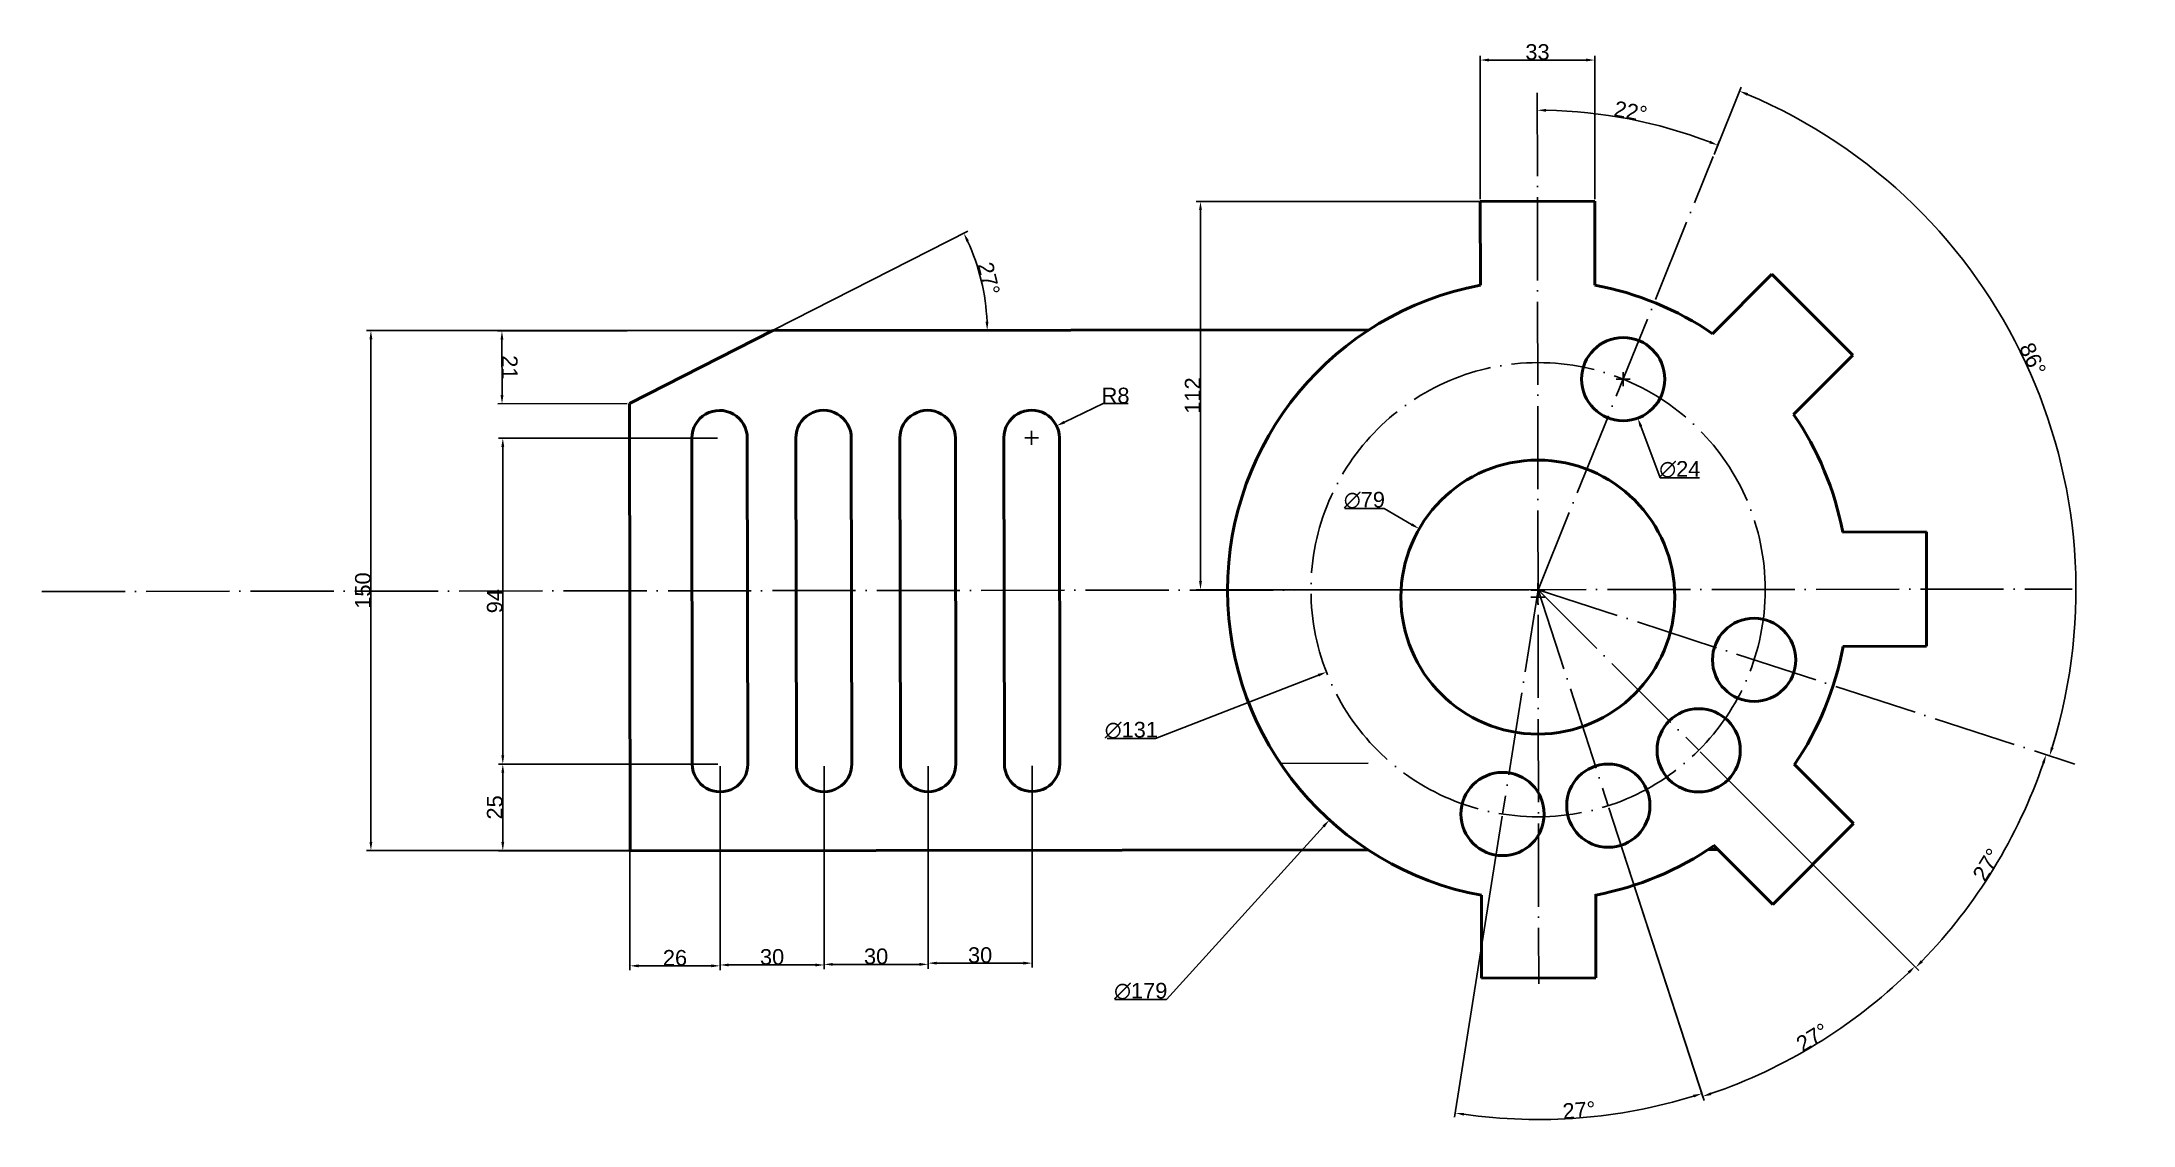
# Model space of a CAD drawing. Header units: millimetres. Extents: x 3763 to 4367, y 2995 to 3307.
import ezdxf

# ---------------------------------------------------------------- set-up
doc = ezdxf.new("R2010")
doc.units = ezdxf.units.MM
doc.linetypes.add('ACAD_ISO04W100', pattern=[30, 24, -3, 0, -3])
doc.layers.add('标注', color=3, linetype='Continuous')
doc.layers.add('细虚线', color=1, linetype='ACAD_ISO04W100')
doc.layers.add('粗实线', color=7, linetype='Continuous', lineweight=50)
doc.styles.get("Standard").update_dxf_attribs({"font": 'arial.ttf'})
doc.dimstyles.new('机械无尺线', dxfattribs={"dimtxt": 4.5, "dimasz": 2.5, "dimexe": 1.25, "dimexo": 0.625, "dimgap": 0, "dimtad": 1, "dimtoh": 1, "dimdsep": 46, "dimtxsty": 'Standard', "dimcen": 2, "dimadec": 0, "dimazin": 0, "dimtfac": 1, "dimtofl": 0, "dimtmove": 0, "dimatfit": 3, "dimfxl": 0, "dimarcsym": 0})

# ---------------------------------------------------------------- blocks, each defined once
blk = doc.blocks.new('*D26')
at = {"layer": 'Defpoints', "color": 0, "transparency": 16777216}
for p in [(3933.05, 3098.66), (3959.05, 3098.7), (3959.05, 3040.51)]:
    blk.add_point(p, dxfattribs=at)
at = {"layer": '标注', "color": 0, "lineweight": -2, "transparency": 16777216}
for p, q in [((3933.05, 3098.04), (3933.05, 3039.26)), ((3959.05, 3098.08), (3959.05, 3039.26)), ((3935.55, 3040.51), (3956.55, 3040.51))]:
    blk.add_line(p, q, dxfattribs=at)
at = {"layer": '标注', "color": 0, "transparency": 16777216}
for points in [[(3935.55, 3040.92), (3935.55, 3040.09), (3933.05, 3040.51)], [(3956.55, 3040.92), (3956.55, 3040.09), (3959.05, 3040.51)]]:
    blk.add_solid(points, dxfattribs=at)
at = {"layer": '标注', "color": 0, "transparency": 16777216, "insert": (3946.05, 3042.8), "char_height": 4.5, "attachment_point": 5}
blk.add_mtext('26', dxfattribs=at)
blk = doc.blocks.new('*D27')
at = {"layer": 'Defpoints', "color": 0, "transparency": 16777216}
for p in [(3959.05, 3098.7), (3989.05, 3098.74), (3989.05, 3040.76)]:
    blk.add_point(p, dxfattribs=at)
at = {"layer": '标注', "color": 0, "lineweight": -2, "transparency": 16777216}
for p, q in [((3959.05, 3098.08), (3959.05, 3039.51)), ((3989.05, 3098.12), (3989.05, 3039.51)), ((3961.55, 3040.76), (3986.55, 3040.76))]:
    blk.add_line(p, q, dxfattribs=at)
at = {"layer": '标注', "color": 0, "transparency": 16777216}
for points in [[(3961.55, 3041.17), (3961.55, 3040.34), (3959.05, 3040.76)], [(3986.55, 3041.17), (3986.55, 3040.34), (3989.05, 3040.76)]]:
    blk.add_solid(points, dxfattribs=at)
at = {"layer": '标注', "color": 0, "transparency": 16777216, "insert": (3974.05, 3043.06), "char_height": 4.5, "attachment_point": 5}
blk.add_mtext('30', dxfattribs=at)
blk = doc.blocks.new('*D28')
at = {"layer": 'Defpoints', "color": 0, "transparency": 16777216}
for p in [(3989.05, 3098.74), (4019.05, 3098.74), (4019.05, 3040.93)]:
    blk.add_point(p, dxfattribs=at)
at = {"layer": '标注', "color": 0, "lineweight": -2, "transparency": 16777216}
for p, q in [((3989.05, 3098.12), (3989.05, 3039.68)), ((4019.05, 3098.12), (4019.05, 3039.68)), ((3991.55, 3040.93), (4016.55, 3040.93))]:
    blk.add_line(p, q, dxfattribs=at)
at = {"layer": '标注', "color": 0, "transparency": 16777216}
for points in [[(3991.55, 3041.35), (3991.55, 3040.52), (3989.05, 3040.93)], [(4016.55, 3041.35), (4016.55, 3040.52), (4019.05, 3040.93)]]:
    blk.add_solid(points, dxfattribs=at)
at = {"layer": '标注', "color": 0, "transparency": 16777216, "insert": (4004.05, 3043.23), "char_height": 4.5, "attachment_point": 5}
blk.add_mtext('30', dxfattribs=at)
blk = doc.blocks.new('*D29')
at = {"layer": 'Defpoints', "color": 0, "transparency": 16777216}
for p in [(4019.05, 3098.74), (4049.05, 3098.78), (4049.05, 3041.29)]:
    blk.add_point(p, dxfattribs=at)
at = {"layer": '标注', "color": 0, "lineweight": -2, "transparency": 16777216}
for p, q in [((4019.05, 3098.12), (4019.05, 3040.04)), ((4049.05, 3098.15), (4049.05, 3040.04)), ((4021.55, 3041.29), (4046.55, 3041.29))]:
    blk.add_line(p, q, dxfattribs=at)
at = {"layer": '标注', "color": 0, "transparency": 16777216}
for points in [[(4021.55, 3041.7), (4021.55, 3040.87), (4019.05, 3041.29)], [(4046.55, 3041.7), (4046.55, 3040.87), (4049.05, 3041.29)]]:
    blk.add_solid(points, dxfattribs=at)
at = {"layer": '标注', "color": 0, "transparency": 16777216, "insert": (4034.05, 3043.59), "char_height": 4.5, "attachment_point": 5}
blk.add_mtext('30', dxfattribs=at)
blk = doc.blocks.new('*D30')
at = {"layer": 'Defpoints', "color": 0, "transparency": 16777216}
for p in [(3959.05, 3098.7), (3896.39, 3073.7), (3959.08, 3073.7)]:
    blk.add_point(p, dxfattribs=at)
at = {"layer": '标注', "color": 0, "lineweight": -2, "transparency": 16777216}
for p, q in [((3958.43, 3098.7), (3895.14, 3098.7)), ((3896.39, 3096.2), (3896.39, 3076.2)), ((3958.46, 3073.7), (3895.14, 3073.7))]:
    blk.add_line(p, q, dxfattribs=at)
at = {"layer": '标注', "color": 0, "transparency": 16777216}
for points in [[(3895.97, 3096.2), (3896.8, 3096.2), (3896.39, 3098.7)], [(3895.97, 3076.2), (3896.8, 3076.2), (3896.39, 3073.7)]]:
    blk.add_solid(points, dxfattribs=at)
at = {"layer": '标注', "color": 0, "transparency": 16777216, "insert": (3894.09, 3086.2), "char_height": 4.5, "attachment_point": 5, "rotation": 90}
blk.add_mtext('25', dxfattribs=at)
blk = doc.blocks.new('*D31')
at = {"layer": 'Defpoints', "color": 0, "transparency": 16777216}
for p in [(3958.91, 3192.7), (3896.39, 3098.7), (3959.05, 3098.7)]:
    blk.add_point(p, dxfattribs=at)
at = {"layer": '标注', "color": 0, "lineweight": -2, "transparency": 16777216}
for p, q in [((3958.28, 3192.7), (3895.14, 3192.7)), ((3896.39, 3190.2), (3896.39, 3101.2)), ((3958.43, 3098.7), (3895.14, 3098.7))]:
    blk.add_line(p, q, dxfattribs=at)
at = {"layer": '标注', "color": 0, "transparency": 16777216}
for points in [[(3895.97, 3190.2), (3896.8, 3190.2), (3896.39, 3192.7)], [(3895.97, 3101.2), (3896.8, 3101.2), (3896.39, 3098.7)]]:
    blk.add_solid(points, dxfattribs=at)
at = {"layer": '标注', "color": 0, "transparency": 16777216, "insert": (3894.09, 3145.7), "char_height": 4.5, "attachment_point": 5, "rotation": 90}
blk.add_mtext('94', dxfattribs=at)
blk = doc.blocks.new('*D33')
at = {"layer": 'Defpoints', "color": 0, "transparency": 16777216}
for p in [(3995.37, 3223.75), (3858.35, 3073.75), (3995.55, 3073.75)]:
    blk.add_point(p, dxfattribs=at)
at = {"layer": '标注', "color": 0, "lineweight": -2, "transparency": 16777216}
for p, q in [((3994.74, 3223.75), (3857.1, 3223.75)), ((3858.35, 3221.25), (3858.35, 3076.25)), ((3994.93, 3073.75), (3857.1, 3073.75))]:
    blk.add_line(p, q, dxfattribs=at)
at = {"layer": '标注', "color": 0, "transparency": 16777216}
for points in [[(3857.94, 3221.25), (3858.77, 3221.25), (3858.35, 3223.75)], [(3857.94, 3076.25), (3858.77, 3076.25), (3858.35, 3073.75)]]:
    blk.add_solid(points, dxfattribs=at)
at = {"layer": '标注', "color": 0, "transparency": 16777216, "insert": (3856.06, 3148.75), "char_height": 4.5, "attachment_point": 5, "rotation": 90}
blk.add_mtext('150', dxfattribs=at)
blk = doc.blocks.new('*D34')
at = {"layer": 'Defpoints', "color": 0, "transparency": 16777216}
for p in [(4211.3, 3301.77), (4178.3, 3260.98), (4211.3, 3260.98)]:
    blk.add_point(p, dxfattribs=at)
at = {"layer": '标注', "color": 0, "lineweight": -2, "transparency": 16777216}
for p, q in [((4178.3, 3261.6), (4178.3, 3303.02)), ((4180.8, 3301.77), (4208.8, 3301.77)), ((4211.3, 3261.6), (4211.3, 3303.02))]:
    blk.add_line(p, q, dxfattribs=at)
at = {"layer": '标注', "color": 0, "transparency": 16777216}
for points in [[(4180.8, 3302.19), (4180.8, 3301.36), (4178.3, 3301.77)], [(4208.8, 3302.19), (4208.8, 3301.36), (4211.3, 3301.77)]]:
    blk.add_solid(points, dxfattribs=at)
at = {"layer": '标注', "color": 0, "transparency": 16777216, "insert": (4194.8, 3304.07), "char_height": 4.5, "attachment_point": 5}
blk.add_mtext('33', dxfattribs=at)
blk = doc.blocks.new('*D35')
at = {"layer": 'Defpoints', "color": 0, "transparency": 16777216}
for p in [(4194.75, 3292.27), (4229.92, 3282.8), (4245.47, 3273.99), (4194.97, 3149), (4195.15, 3035.36)]:
    blk.add_point(p, dxfattribs=at)
at = {"layer": '标注', "color": 0, "lineweight": -2, "transparency": 16777216}
blk.add_line((4245.71, 3274.57), (4247.24, 3278.37), dxfattribs=at)
blk.add_arc((4194.97, 3149), 138.29, 69.03582, 89.05291, dxfattribs=at)
at = {"layer": '标注', "color": 0, "transparency": 16777216}
for points in [[(4197.26, 3286.85), (4197.26, 3287.68), (4194.76, 3287.28)], [(4244.6, 3278.52), (4244.3, 3277.74), (4246.78, 3277.21)]]:
    blk.add_solid(points, dxfattribs=at)
at = {"layer": '标注', "color": 0, "transparency": 16777216, "insert": (4221.68, 3286.98), "char_height": 4.5, "attachment_point": 5, "rotation": 349.04437}
blk.add_mtext('22°', dxfattribs=at)
blk = doc.blocks.new('*D36')
at = {"layer": 'Defpoints', "color": 0, "transparency": 16777216}
for p in [(4245.47, 3273.99), (4347.4, 3177.71), (4194.97, 3149), (4194.97, 3149), (4349.78, 3098.7)]:
    blk.add_point(p, dxfattribs=at)
at = {"layer": '标注', "color": 0, "lineweight": -2, "transparency": 16777216}
blk.add_line((4245.71, 3274.57), (4253.54, 3293.97), dxfattribs=at)
blk.add_arc((4194.97, 3149), 155.1, 342.92352, 67.07648, dxfattribs=at)
at = {"layer": '标注', "color": 0, "transparency": 16777216}
for points in [[(4255.23, 3291.47), (4255.55, 3292.24), (4253.08, 3292.81)], [(4343.64, 3103.33), (4342.84, 3103.58), (4342.49, 3101.07)]]:
    blk.add_solid(points, dxfattribs=at)
at = {"layer": '标注', "color": 0, "transparency": 16777216, "insert": (4337.63, 3215.52), "char_height": 4.5, "attachment_point": 5, "rotation": 295}
blk.add_mtext('86°', dxfattribs=at)
blk = doc.blocks.new('*D37')
at = {"layer": 'Defpoints', "color": 0, "transparency": 16777216}
for p in [(4194.97, 3149), (4194.97, 3149), (4241.29, 3102.68), (4349.78, 3098.7), (4319.61, 3058.44)]:
    blk.add_point(p, dxfattribs=at)
at = {"layer": '标注', "color": 0, "lineweight": -2, "transparency": 16777216}
blk.add_line((4241.73, 3102.24), (4304.79, 3039.18), dxfattribs=at)
blk.add_arc((4194.97, 3149), 154.06, 315.9298, 341.0702, dxfattribs=at)
at = {"layer": '标注', "color": 0, "transparency": 16777216}
for points in [[(4340.3, 3099.15), (4341.09, 3098.89), (4341.49, 3101.39)], [(4305.96, 3041.55), (4305.36, 3042.14), (4303.91, 3040.06)]]:
    blk.add_solid(points, dxfattribs=at)
at = {"layer": '标注', "color": 0, "transparency": 16777216, "insert": (4324.4, 3069.68), "char_height": 4.5, "attachment_point": 5, "rotation": 58.5}
blk.add_mtext('27°', dxfattribs=at)
blk = doc.blocks.new('*D38')
at = {"layer": 'Defpoints', "color": 0, "transparency": 16777216}
for p in [(4194.97, 3149), (4194.97, 3149), (4241.29, 3102.68), (4215.21, 3086.7), (4264.74, 3012.07)]:
    blk.add_point(p, dxfattribs=at)
at = {"layer": '标注', "color": 0, "lineweight": -2, "transparency": 16777216}
for p, q in [((4241.73, 3102.24), (4304.52, 3039.45)), ((4215.41, 3086.11), (4242.85, 3001.66))]:
    blk.add_line(p, q, dxfattribs=at)
blk.add_arc((4194.97, 3149), 153.67, 288.93212, 314.06788, dxfattribs=at)
at = {"layer": '标注', "color": 0, "transparency": 16777216}
for points in [[(4301.56, 3038.88), (4302.15, 3038.28), (4303.64, 3040.33)], [(4244.96, 3003.24), (4244.7, 3004.03), (4242.46, 3002.85)]]:
    blk.add_solid(points, dxfattribs=at)
at = {"layer": '标注', "color": 0, "transparency": 16777216, "insert": (4274.09, 3019.9), "char_height": 4.5, "attachment_point": 5, "rotation": 31.5}
blk.add_mtext('27°', dxfattribs=at)
blk = doc.blocks.new('*D39')
at = {"layer": 'Defpoints', "color": 0, "transparency": 16777216}
for p in [(4194.97, 3149), (4194.97, 3149), (4184.73, 3084.3), (4215.21, 3086.7), (4194.97, 2996.19)]:
    blk.add_point(p, dxfattribs=at)
at = {"layer": '标注', "color": 0, "lineweight": -2, "transparency": 16777216}
for p, q in [((4184.63, 3083.69), (4170.87, 2996.83)), ((4215.41, 3086.11), (4242.58, 3002.48))]:
    blk.add_line(p, q, dxfattribs=at)
blk.add_arc((4194.97, 3149), 152.81, 261.93738, 287.06262, dxfattribs=at)
at = {"layer": '标注', "color": 0, "transparency": 16777216}
for points in [[(4173.48, 2997.29), (4173.6, 2998.11), (4171.07, 2998.07)], [(4239.68, 3003.31), (4239.94, 3002.52), (4242.19, 3003.67)]]:
    blk.add_solid(points, dxfattribs=at)
at = {"layer": '标注', "color": 0, "transparency": 16777216, "insert": (4206.79, 2998.91), "char_height": 4.5, "attachment_point": 5, "rotation": 4.5}
blk.add_mtext('27°', dxfattribs=at)
blk = doc.blocks.new('*D40')
at = {"layer": 'Defpoints', "color": 0, "transparency": 16777216}
for p in [(4255.05, 3215.15), (4134.78, 3082.58)]:
    blk.add_point(p, dxfattribs=at)
at = {"layer": '标注', "color": 0, "lineweight": -2, "transparency": 16777216}
for p, q in [((4192.91, 3148.87), (4196.91, 3148.87)), ((4194.91, 3146.87), (4194.91, 3150.87)), ((4087.79, 3030.79), (4133.1, 3080.73)), ((4072.95, 3030.79), (4087.79, 3030.79))]:
    blk.add_line(p, q, dxfattribs=at)
at = {"layer": '标注', "color": 0, "transparency": 16777216}
blk.add_solid([(4132.79, 3081.01), (4133.41, 3080.45), (4134.78, 3082.58)], dxfattribs=at)
at = {"layer": '标注', "color": 0, "transparency": 16777216, "insert": (4080.37, 3033.21), "char_height": 4.5, "attachment_point": 5}
blk.add_mtext('∅179', dxfattribs=at)
blk = doc.blocks.new('*D41')
at = {"layer": 'Defpoints', "color": 0, "transparency": 16777216}
for p in [(4256.01, 3172.76), (4133.93, 3125.24)]:
    blk.add_point(p, dxfattribs=at)
at = {"layer": '标注', "color": 0, "lineweight": -2, "transparency": 16777216}
for p, q in [((4192.97, 3149), (4196.97, 3149)), ((4194.97, 3147), (4194.97, 3151)), ((4084.64, 3106.05), (4131.6, 3124.33)), ((4070.67, 3106.05), (4084.64, 3106.05))]:
    blk.add_line(p, q, dxfattribs=at)
at = {"layer": '标注', "color": 0, "transparency": 16777216}
blk.add_solid([(4131.45, 3124.72), (4131.76, 3123.94), (4133.93, 3125.24)], dxfattribs=at)
at = {"layer": '标注', "color": 0, "transparency": 16777216, "insert": (4077.66, 3108.48), "char_height": 4.5, "attachment_point": 5}
blk.add_mtext('∅131', dxfattribs=at)
blk = doc.blocks.new('*D42')
at = {"layer": 'Defpoints', "color": 0, "transparency": 16777216}
for p in [(4160.68, 3166.57), (4229.15, 3127.16)]:
    blk.add_point(p, dxfattribs=at)
at = {"layer": '标注', "color": 0, "lineweight": -2, "transparency": 16777216}
for p, q in [((4139.2, 3172.4), (4150.55, 3172.4)), ((4150.55, 3172.4), (4158.51, 3167.82)), ((4194.91, 3144.87), (4194.91, 3148.87)), ((4192.91, 3146.87), (4196.91, 3146.87))]:
    blk.add_line(p, q, dxfattribs=at)
at = {"layer": '标注', "color": 0, "transparency": 16777216}
blk.add_solid([(4158.72, 3168.18), (4158.3, 3167.46), (4160.68, 3166.57)], dxfattribs=at)
at = {"layer": '标注', "color": 0, "transparency": 16777216, "insert": (4144.87, 3174.82), "char_height": 4.5, "attachment_point": 5}
blk.add_mtext('∅79', dxfattribs=at)
blk = doc.blocks.new('*D43')
at = {"layer": 'Defpoints', "color": 0, "transparency": 16777216}
for p in [(4194.8, 3261), (4097.6, 3149), (4192.97, 3149)]:
    blk.add_point(p, dxfattribs=at)
at = {"layer": '标注', "color": 0, "lineweight": -2, "transparency": 16777216}
for p, q in [((4194.17, 3261), (4096.35, 3261)), ((4097.6, 3258.5), (4097.6, 3151.5)), ((4192.35, 3149), (4096.35, 3149))]:
    blk.add_line(p, q, dxfattribs=at)
at = {"layer": '标注', "color": 0, "transparency": 16777216}
for points in [[(4097.19, 3258.5), (4098.02, 3258.5), (4097.6, 3261)], [(4097.19, 3151.5), (4098.02, 3151.5), (4097.6, 3149)]]:
    blk.add_solid(points, dxfattribs=at)
at = {"layer": '标注', "color": 0, "transparency": 16777216, "insert": (4095.34, 3205), "char_height": 4.5, "attachment_point": 5, "rotation": 90}
blk.add_mtext('112', dxfattribs=at)
blk = doc.blocks.new('*D44')
at = {"layer": 'Defpoints', "color": 0, "transparency": 16777216}
for p in [(4215.3, 3220.96), (4223.72, 3198.49)]:
    blk.add_point(p, dxfattribs=at)
at = {"layer": '标注', "color": 0, "lineweight": -2, "transparency": 16777216}
for p, q in [((4217.51, 3209.73), (4221.51, 3209.73)), ((4219.51, 3207.73), (4219.51, 3211.73)), ((4230.18, 3181.27), (4224.6, 3196.15)), ((4241.5, 3181.27), (4230.18, 3181.27))]:
    blk.add_line(p, q, dxfattribs=at)
at = {"layer": '标注', "color": 0, "transparency": 16777216}
blk.add_solid([(4224.99, 3196.3), (4224.21, 3196), (4223.72, 3198.49)], dxfattribs=at)
at = {"layer": '标注', "color": 0, "transparency": 16777216, "insert": (4235.84, 3183.7), "char_height": 4.5, "attachment_point": 5}
blk.add_mtext('∅24', dxfattribs=at)
blk = doc.blocks.new('*D45')
at = {"layer": 'Defpoints', "color": 0, "transparency": 16777216}
for p in [(4048.91, 3192.78), (4056.11, 3196.25)]:
    blk.add_point(p, dxfattribs=at)
at = {"layer": '标注', "color": 0, "lineweight": -2, "transparency": 16777216}
for p, q in [((4069.49, 3202.69), (4058.37, 3197.33)), ((4076.76, 3202.69), (4069.49, 3202.69)), ((4046.91, 3192.78), (4050.91, 3192.78)), ((4048.91, 3190.78), (4048.91, 3194.78))]:
    blk.add_line(p, q, dxfattribs=at)
at = {"layer": '标注', "color": 0, "transparency": 16777216}
blk.add_solid([(4058.19, 3197.71), (4058.55, 3196.96), (4056.11, 3196.25)], dxfattribs=at)
at = {"layer": '标注', "color": 0, "transparency": 16777216, "insert": (4073.12, 3204.98), "char_height": 4.5, "attachment_point": 5}
blk.add_mtext('R8', dxfattribs=at)
blk = doc.blocks.new('*D48')
at = {"layer": 'Defpoints', "color": 0, "transparency": 16777216}
for p in [(3932.89, 3223.67), (3896.17, 3202.63), (3932.92, 3202.67)]:
    blk.add_point(p, dxfattribs=at)
at = {"layer": '标注', "color": 0, "lineweight": -2, "transparency": 16777216}
for p, q in [((3932.26, 3223.67), (3894.89, 3223.63)), ((3896.14, 3221.13), (3896.16, 3205.13)), ((3932.29, 3202.67), (3894.92, 3202.63))]:
    blk.add_line(p, q, dxfattribs=at)
at = {"layer": '标注', "color": 0, "transparency": 16777216}
for points in [[(3896.56, 3221.13), (3895.73, 3221.13), (3896.14, 3223.63)], [(3896.58, 3205.13), (3895.75, 3205.13), (3896.17, 3202.63)]]:
    blk.add_solid(points, dxfattribs=at)
at = {"layer": '标注', "color": 0, "transparency": 16777216, "insert": (3898.41, 3213.13), "char_height": 4.5, "attachment_point": 5, "rotation": 270.07088}
blk.add_mtext('21', dxfattribs=at)
blk = doc.blocks.new('*D49')
at = {"layer": 'Defpoints', "color": 0, "transparency": 16777216}
for p in [(4035.33, 3233.45), (3974.23, 3223.72), (3974.23, 3223.72), (4146.18, 3223.94), (3932.92, 3202.67)]:
    blk.add_point(p, dxfattribs=at)
at = {"layer": '标注', "color": 0, "lineweight": -2, "transparency": 16777216}
blk.add_line((3974.79, 3224.01), (4030.47, 3252.38), dxfattribs=at)
blk.add_arc((3974.23, 3223.72), 61.86, 2.38643, 24.68445, dxfattribs=at)
at = {"layer": '标注', "color": 0, "transparency": 16777216}
for points in [[(4030.07, 3249.38), (4030.82, 3249.74), (4029.35, 3251.81)], [(4036.46, 3226.31), (4035.62, 3226.29), (4036.09, 3223.8)]]:
    blk.add_solid(points, dxfattribs=at)
at = {"layer": '标注', "color": 0, "transparency": 16777216, "insert": (4036.57, 3238.73), "char_height": 4.5, "attachment_point": 5, "rotation": 283.53544}
blk.add_mtext('27°', dxfattribs=at)

msp = doc.modelspace()

# ---------------------------------------------------------------- linework, layer by layer
msp.add_line((4120.655, 3098.905), (4145.935, 3098.936))
at = {"layer": '粗实线'}
for p, q in [((4178.3, 3260.976), (4211.3, 3261.017)), ((4178.3, 3260.976), (4178.337, 3236.818)), ((4211.3, 3261.017), (4211.337, 3236.846)), ((4262.365, 3239.968), (4245.291, 3222.841)), ((4262.365, 3239.968), (4285.728, 3216.662)), ((3932.916, 3202.673), (3974.231, 3223.724)), ((3974.231, 3223.724), (4146.182, 3223.936)), ((4285.728, 3216.662), (4268.663, 3199.544)), ((3932.89, 3202.673), (3933.089, 3073.673)), ((3932.899, 3196.673), (3932.89, 3202.673)), ((3950.905, 3192.692), (3951.051, 3098.693)), ((3966.905, 3192.717), (3967.051, 3098.717)), ((3980.905, 3192.73), (3981.051, 3098.73)), ((3996.905, 3192.754), (3997.051, 3098.754)), ((4010.905, 3192.73), (4011.051, 3098.73)), ((4026.905, 3192.754), (4027.051, 3098.754)), ((4040.905, 3192.767), (4041.051, 3098.767)), ((4056.905, 3192.791), (4057.051, 3098.792)), ((4306.953, 3165.67), (4282.794, 3165.633)), ((4306.953, 3165.67), (4306.993, 3132.67)), ((4306.993, 3132.67), (4282.822, 3132.633)), ((4285.944, 3081.605), (4268.835, 3098.661)), ((4285.944, 3081.605), (4262.639, 3058.242)), ((3933.089, 3073.673), (4145.966, 3073.936)), ((4244.044, 3074.057), (4246.771, 3074.061)), ((4262.639, 3058.242), (4245.521, 3075.307)), ((4178.647, 3036.977), (4178.61, 3060.863)), ((4211.647, 3037.017), (4211.609, 3061.176)), ((4211.647, 3037.017), (4178.647, 3036.977))]:
    msp.add_line(p, q, dxfattribs=at)
for centre, radius in [((4219.51, 3209.727), 12), ((4194.912, 3146.866), 39.5), ((4257.267, 3128.756), 12), ((4241.289, 3102.681), 12), ((4184.727, 3084.303), 12), ((4215.214, 3086.703), 12)]:
    msp.add_circle(centre, radius, dxfattribs=at)
for centre, radius, start, end in [((4194.912, 3148.866), 89.5, 100.672717, 259.504746), ((4194.912, 3148.866), 89.5, 55.744337, 79.425356), ((3958.905, 3192.705), 8, 0.070881, 180.088732), ((3988.905, 3192.742), 8, 0.070881, 180.088732), ((4018.905, 3192.742), 8, 0.070881, 180.088732), ((4048.905, 3192.779), 8, 0.070881, 180.088732), ((4194.912, 3148.866), 89.5, 10.797556, 34.497183), ((4194.912, 3148.866), 89.5, 325.80069, 349.550176), ((3959.051, 3098.705), 8, 180.070881, 0.088732), ((3989.051, 3098.742), 8, 180.070881, 0.088732), ((4019.051, 3098.742), 8, 180.070881, 0.088732), ((4049.051, 3098.779), 8, 180.070881, 0.088732), ((4194.912, 3148.866), 89.5, 280.752107, 304.553309)]:
    msp.add_arc(centre, radius, start, end, dxfattribs=at)
at = {"layer": '细虚线'}
for p, q in [((4194.751, 3292.271), (4195.149, 3035.363)), ((4194.973, 3148.997), (4245.472, 3273.986)), ((3763.443, 3148.463), (4348.981, 3149.187)), ((4194.973, 3148.997), (4184.727, 3084.303)), ((4194.973, 3148.997), (4349.779, 3098.697)), ((4194.973, 3148.997), (4241.289, 3102.681)), ((4194.973, 3148.997), (4215.214, 3086.703))]:
    msp.add_line(p, q, dxfattribs=at)
msp.add_circle((4194.973, 3148.997), 65.5, dxfattribs=at)

# ---------------------------------------------------------------- dimensions: what is measured, and where the dimension line sits
at = {"layer": '标注'}
for base, p1, p2, picture, middle in [((4211.3, 3301.772), (4178.3, 3260.976), (4211.3, 3260.976), '*D34', (4194.8, 3304.071)), ((3959.051, 3040.505), (3933.051, 3098.665), (3959.051, 3098.705), '*D26', (3946.051, 3042.803)), ((3989.051, 3040.756), (3959.051, 3098.705), (3989.051, 3098.742), '*D27', (3974.051, 3043.055)), ((4019.051, 3040.933), (3989.051, 3098.742), (4019.051, 3098.742), '*D28', (4004.051, 3043.232)), ((4049.051, 3041.286), (4019.051, 3098.742), (4049.051, 3098.779), '*D29', (4034.051, 3043.585))]:
    dim = msp.add_linear_dim(base=base, p1=p1, p2=p2, dimstyle='机械无尺线', dxfattribs=at)
    dim.commit()
    dim.dimension.update_dxf_attribs({"geometry": picture, "text_midpoint": middle})
for base, line1, line2, picture, middle in [((4347.397, 3177.706), ((4194.973, 3148.997), (4349.779, 3098.697)), ((4194.973, 3148.997), (4245.472, 3273.986)), '*D36', (4337.627, 3215.517)), ((4229.918, 3282.796), ((4194.973, 3148.997), (4245.472, 3273.986)), ((4194.751, 3292.271), (4195.149, 3035.363)), '*D35', (4221.684, 3286.982)), ((4035.325, 3233.452), ((3974.231, 3223.724), (4146.182, 3223.936)), ((3932.916, 3202.673), (3974.231, 3223.724)), '*D49', (4036.573, 3238.732)), ((4194.973, 2996.187), ((4194.973, 3148.997), (4184.727, 3084.303)), ((4194.973, 3148.997), (4215.214, 3086.703)), '*D39', (4206.785, 2998.911)), ((4319.607, 3058.445), ((4194.973, 3148.997), (4241.289, 3102.681)), ((4194.973, 3148.997), (4349.779, 3098.697)), '*D37', (4324.401, 3069.683)), ((4264.739, 3012.074), ((4194.973, 3148.997), (4215.214, 3086.703)), ((4194.973, 3148.997), (4241.289, 3102.681)), '*D38', (4274.086, 3019.896))]:
    dim = msp.add_angular_dim_2l(base=base, line1=line1, line2=line2, dimstyle='机械无尺线', dxfattribs=at)
    dim.commit()
    dim.dimension.update_dxf_attribs({"geometry": picture, "text_midpoint": middle})
for base, p1, p2, picture, middle in [((4097.604, 3148.997), (4194.8, 3260.997), (4192.973, 3148.997), '*D43', (4095.344, 3204.997)), ((3858.354, 3073.75), (3995.366, 3223.75), (3995.552, 3073.75), '*D33', (3856.056, 3148.75)), ((3896.388, 3098.705), (3958.905, 3192.705), (3959.051, 3098.705), '*D31', (3894.091, 3145.705)), ((3896.388, 3073.705), (3959.051, 3098.705), (3959.082, 3073.705), '*D30', (3894.091, 3086.205))]:
    dim = msp.add_linear_dim(base=base, p1=p1, p2=p2, angle=90, dimstyle='机械无尺线', dxfattribs=at)
    dim.commit()
    dim.dimension.update_dxf_attribs({"geometry": picture, "text_midpoint": middle})
dim = msp.add_aligned_dim(p1=(3932.89, 3223.673), p2=(3932.916, 3202.673), distance=-36.75, dimstyle='机械无尺线', dxfattribs=at)
dim.commit()
dim.dimension.update_dxf_attribs({"geometry": '*D48', "text_midpoint": (3898.412, 3213.13)})
for p1, p2, picture, middle in [((4215.297, 3220.964), (4223.723, 3198.491), '*D44', (4235.839, 3181.274)), ((4255.048, 3215.153), (4134.776, 3082.579), '*D40', (4080.369, 3030.79)), ((4256.012, 3172.755), (4133.934, 3125.239), '*D41', (4077.659, 3106.053)), ((4229.147, 3127.162), (4160.678, 3166.57), '*D42', (4144.873, 3172.4))]:
    dim = msp.add_diameter_dim_2p(p1=p1, p2=p2, dimstyle='机械无尺线', dxfattribs=at)
    dim.commit()
    dim.dimension.update_dxf_attribs({"geometry": picture, "text_midpoint": middle, "dimtype": 163})
dim = msp.add_radius_dim(center=(4048.905, 3192.779), mpoint=(4056.114, 3196.248), dimstyle='机械无尺线', dxfattribs=at)
dim.commit()
dim.dimension.update_dxf_attribs({"geometry": '*D45', "text_midpoint": (4073.123, 3202.686), "dimtype": 164})

doc.saveas('drawing.dxf')
